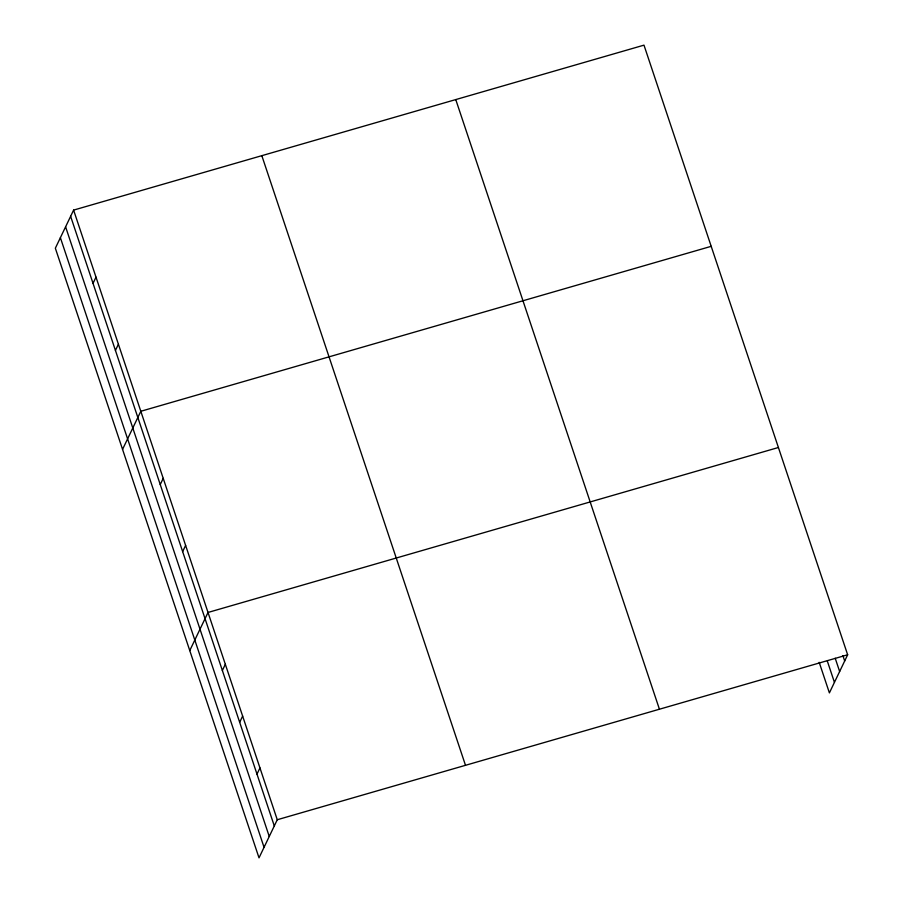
<?xml version="1.0" encoding="UTF-8"?>
<svg xmlns="http://www.w3.org/2000/svg" width="903" height="903" viewBox="0 0 903 903"><rect width="100%" height="100%" fill="white"/><g stroke="black" fill="none" stroke-linecap="round" stroke-linejoin="round"><path stroke-width="1.35" d="M73.606 210.106L55.343 248.212L259.014 857.85L277.266 819.743L73.606 210.106L643.986 45.15L847.657 654.788L829.394 692.894L819.19 662.328M93.032 283.373L96 277.165M115.437 350.432L118.406 344.224M122.548 449.401L140.812 411.283L711.203 246.327M160.249 484.55L163.217 478.342M182.643 551.609L185.623 545.401M189.765 650.578L208.017 612.46L778.409 447.504M222.364 670.489L225.332 664.281M239.679 722.298L242.647 716.102M256.983 774.119L259.962 767.922M277.266 819.743L847.657 654.788M842.905 655.668L844.689 660.985M835.207 658.231L839.643 671.516M827.34 661.109L834.44 682.363M455.767 99.59L659.427 709.216M261.825 155.666L465.496 765.304M70.626 216.302L274.298 825.94M65.592 226.834L269.252 836.471M60.388 237.692L264.06 847.319"/></g></svg>
